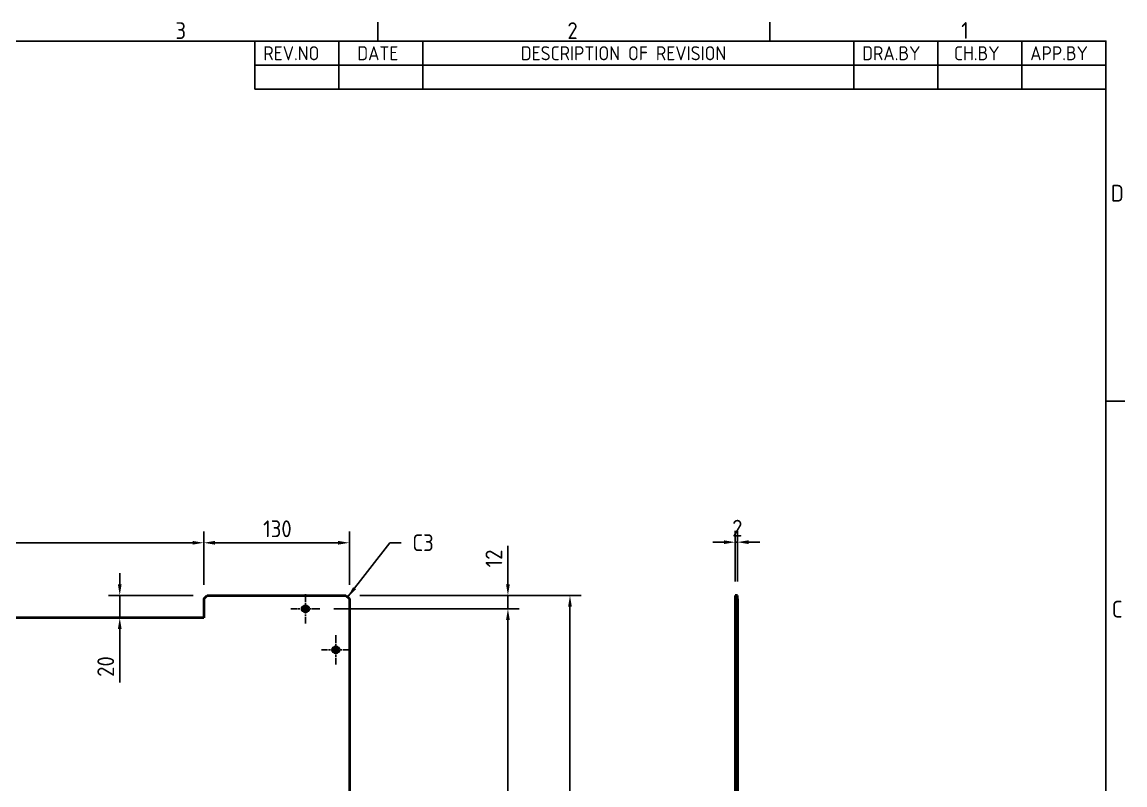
# Model space of a CAD drawing. Header units: millimetres. Extents: x 0 to 2100, y 0 to 1485.
# Drawn here: x 1082 to 2067, y 771 to 1452 of the extents above; entities that cross this region are included whole.
import ezdxf

# ---------------------------------------------------------------- set-up
doc = ezdxf.new("R2010")
doc.units = ezdxf.units.MM
doc.header["$LTSCALE"] = 5
doc.linetypes.add('CHAIN', pattern=[0.35429999999999995, 0.2362, -0.0295, 0.0591, -0.0295])
doc.linetypes.add('DASHED', pattern=[0.2067, 0.1654, -0.0413])
doc.layers.get('0').update_dxf_attribs({"color": 3, "lineweight": 25})
for name, color, linetype, lineweight in [('가려진 것(ISO)', 2, 'DASHED', 18), ('가시적인 것(ISO)', 3, 'Continuous', 40), ('경계(ISO)', 7, 'Continuous', 25), ('기호(ISO)', 5, 'Continuous', 25), ('중심 표식(ISO)', 1, 'Continuous', 25), ('치수(ISO)', 2, 'Continuous', 25)]:
    doc.layers.add(name, color=color, linetype=linetype, lineweight=lineweight)
doc.styles.add('ISO Proportiona M2B', font='isocp.shx')
doc.styles.add('문자 텍스트_M2B', font='isocp.shx')
doc.styles.add('치수 텍스트_PSTEK_POSCO', font='isocp.shx')
doc.dimstyles.new('치수_PSTEK_POSCO', dxfattribs={"dimscale": 5, "dimtxt": 3, "dimasz": 2, "dimexe": 2, "dimexo": 2.5, "dimgap": 1, "dimtad": 1, "dimrnd": 1e-08, "dimdsep": 46, "dimtxsty": '치수 텍스트_PSTEK_POSCO', "dimcen": 0.09, "dimdle": 10, "dimclrd": 7, "dimclre": 7, "dimclrt": 2, "dimadec": 1, "dimazin": 2, "dimtfac": 1, "dimtmove": 0, "dimatfit": 3, "dimfxl": 0, "dimtolj": 1, "dimlwd": -1, "dimlwe": -1, "dimarcsym": 0})
doc.dimstyles.new('치수_PSTEK_POSCO$7', dxfattribs={"dimscale": 5, "dimtxt": 3, "dimasz": 2, "dimexe": 2, "dimexo": 2.5, "dimgap": 1, "dimtad": 1, "dimrnd": 1e-08, "dimdsep": 46, "dimtxsty": '치수 텍스트_PSTEK_POSCO', "dimcen": 0.09, "dimdle": 10, "dimclrd": 7, "dimclre": 7, "dimclrt": 2, "dimadec": 1, "dimazin": 2, "dimtfac": 1, "dimtmove": 0, "dimatfit": 3, "dimfxl": 0, "dimtolj": 1, "dimlwd": -1, "dimlwe": -1, "dimarcsym": 0})

# ---------------------------------------------------------------- blocks, each defined once
blk = doc.blocks.new('경계 Default Border')
at = {"layer": '경계(ISO)'}
for p, q in [((280, 287.0000076293945), (280, 290.4000091552734)), ((350, 287.0000076293945), (350, 290.4000091552734)), ((410, 222.7499961853027), (413.4000015258789, 222.7499961853027))]:
    blk.add_line(p, q, dxfattribs=at)
at = {"layer": '경계(ISO)', "flags": 128}
blk.add_lwpolyline([(10, 10), (10, 287.0000076293945), (410, 287.0000076293945), (410, 10), (10, 10)], dxfattribs=at)
at = {"layer": '경계(ISO)', "color": 2, "char_height": 3.00000011920929, "attachment_point": 7, "style": '문자 텍스트_M2B'}
for s, insert in [('3', (243.8325386494398, 287.3713945155963)), ('2', (313.8325386494398, 287.3713945155963)), ('1', (384.1668652743101, 287.4)), ('D', (410.878270202895, 258.3463944559917)), ('C', (411.0445395201643, 184.0963944559917))]:
    blk.add_mtext(s, dxfattribs=dict(at, insert=insert))
blk = doc.blocks.new('리비전 내역')
at = {"layer": '기호(ISO)'}
for p, q in [((258, 287.0000076293945), (410, 287.0000076293945)), ((258, 287.0000076293945), (258, 282.7200076293945)), ((273, 287.0000076293945), (273, 282.7200076293945)), ((288, 287.0000076293945), (288, 282.7200076293945)), ((365, 287.0000076293945), (365, 282.7200076293945)), ((380, 287.0000076293945), (380, 282.7200076293945)), ((395, 287.0000076293945), (395, 282.7200076293945)), ((410, 287.0000076293945), (410, 282.7200076293945)), ((258, 282.7200076293945), (410, 282.7200076293945)), ((258, 282.7200076293945), (258, 278.4400076293945)), ((273, 282.7200076293945), (273, 278.4400076293945)), ((288, 282.7200076293945), (288, 278.4400076293945)), ((365, 282.7200076293945), (365, 278.4400076293945)), ((380, 282.7200076293945), (380, 278.4400076293945)), ((395, 282.7200076293945), (395, 278.4400076293945)), ((410, 282.7200076293945), (410, 278.4400076293945)), ((258, 278.4400076293945), (410, 278.4400076293945))]:
    blk.add_line(p, q, dxfattribs=at)
at = {"layer": '기호(ISO)', "color": 2, "char_height": 2.5, "attachment_point": 7, "style": 'ISO Proportiona M2B'}
for s, insert in [('REV.NO', (259.5271157026291, 283.5831900503393)), ('DATE', (276.3142317728366, 283.5831900503393)), ('DESCRIPTION OF REVISION', (305.5070204333629, 283.5831900503393)), ('DRA.BY', (366.4757339553204, 283.5831900503393)), ('CH.BY', (382.8642915086117, 283.5831900503393)), ('APP.BY', (396.4777339604404, 283.5831900503393))]:
    blk.add_mtext(s, dxfattribs=dict(at, insert=insert))
blk = doc.blocks.new('*D34')
at = {"layer": 'Defpoints', "color": 0, "transparency": 16777216}
for p in [(1348.205361246206, 928.2471101132987), (1516.036893048628, 928.2471101132987), (1348.205361246206, 535.2471101132987)]:
    blk.add_point(p, dxfattribs=at)
at = {"layer": '치수(ISO)', "color": 7, "transparency": 16777216}
for p, q in [((1360.705361246206, 928.2471101132987), (1526.036893048628, 928.2471101132987)), ((1516.036893048628, 545.2471101132987), (1516.036893048628, 918.2471101132987)), ((1360.705361246206, 535.2471101132987), (1526.036893048628, 535.2471101132987))]:
    blk.add_line(p, q, dxfattribs=at)
for points in [[(1514.370226381962, 918.2471101132987), (1517.703559715295, 918.2471101132987), (1516.036893048628, 928.2471101132987)], [(1514.370226381962, 545.2471101132987), (1517.703559715295, 545.2471101132987), (1516.036893048628, 535.2471101132987)]]:
    blk.add_solid(points, dxfattribs=at)
at = {"layer": '치수(ISO)', "color": 2, "transparency": 16777216, "insert": (1503.536893048628, 717.9102424628119), "char_height": 15, "attachment_point": 4, "rotation": 90, "style": '치수 텍스트_PSTEK_POSCO'}
blk.add_mtext('\\A1;393', dxfattribs=at)
blk = doc.blocks.new('*D35')
at = {"layer": 'Defpoints', "color": 0, "transparency": 16777216}
for p in [(1371.455361246206, 940.2471101132986), (1516.036893048628, 940.2471101132986), (1348.205361246206, 928.2471101132987)]:
    blk.add_point(p, dxfattribs=at)
at = {"layer": '치수(ISO)', "color": 7, "transparency": 16777216}
for p, q in [((1516.036893048628, 950.2471101132986), (1516.036893048628, 984.6479959400702)), ((1383.955361246206, 940.2471101132986), (1526.036893048628, 940.2471101132986)), ((1516.036893048628, 928.2471101132987), (1516.036893048628, 940.2471101132986)), ((1360.705361246206, 928.2471101132987), (1526.036893048628, 928.2471101132987)), ((1516.036893048628, 918.2471101132987), (1516.036893048628, 908.2471101132987))]:
    blk.add_line(p, q, dxfattribs=at)
for points in [[(1514.370226381962, 950.2471101132986), (1517.703559715295, 950.2471101132986), (1516.036893048628, 940.2471101132986)], [(1514.370226381962, 918.2471101132987), (1517.703559715295, 918.2471101132987), (1516.036893048628, 928.2471101132987)]]:
    blk.add_solid(points, dxfattribs=at)
at = {"layer": '치수(ISO)', "color": 2, "transparency": 16777216, "insert": (1503.535416670675, 965.2471101132988), "char_height": 15, "attachment_point": 4, "rotation": 90, "style": '치수 텍스트_PSTEK_POSCO'}
blk.add_mtext('\\A1;12', dxfattribs=at)
blk = doc.blocks.new('*D36')
at = {"layer": 'Defpoints', "color": 0, "transparency": 16777216}
for p in [(1371.455361246206, 940.2471101132986), (1571.455361246206, 940.2471101132986), (1371.455361246205, 523.2471101132987)]:
    blk.add_point(p, dxfattribs=at)
at = {"layer": '치수(ISO)', "color": 7, "transparency": 16777216}
for p, q in [((1383.955361246206, 940.2471101132986), (1581.455361246206, 940.2471101132986)), ((1571.455361246206, 533.2471101132987), (1571.455361246206, 930.2471101132986)), ((1383.955361246205, 523.2471101132987), (1581.455361246206, 523.2471101132987))]:
    blk.add_line(p, q, dxfattribs=at)
for points in [[(1569.788694579539, 930.2471101132986), (1573.122027912873, 930.2471101132986), (1571.455361246206, 940.2471101132986)], [(1569.788694579539, 533.2471101132987), (1573.122027912873, 533.2471101132987), (1571.455361246206, 523.2471101132987)]]:
    blk.add_solid(points, dxfattribs=at)
at = {"layer": '치수(ISO)', "color": 2, "transparency": 16777216, "insert": (1558.955361246206, 718.9971101132986), "char_height": 15, "attachment_point": 4, "rotation": 90, "style": '치수 텍스트_PSTEK_POSCO'}
blk.add_mtext('\\A1;417', dxfattribs=at)
blk = doc.blocks.new('*D37')
at = {"layer": 'Defpoints', "color": 0, "transparency": 16777216}
for p in [(1720.905579589049, 987.7874501870726), (1718.905579589049, 940.2471101132985), (1720.905579589049, 940.2471101132985)]:
    blk.add_point(p, dxfattribs=at)
at = {"layer": '치수(ISO)', "color": 7, "transparency": 16777216}
for p, q in [((1718.905579589049, 952.7471101132985), (1718.905579589049, 997.7874501870726)), ((1720.905579589049, 952.7471101132985), (1720.905579589049, 997.7874501870726)), ((1708.905579589049, 987.7874501870726), (1698.905579589049, 987.7874501870726)), ((1718.905579589049, 987.7874501870726), (1720.905579589049, 987.7874501870726)), ((1730.905579589049, 987.7874501870726), (1740.905579589049, 987.7874501870726))]:
    blk.add_line(p, q, dxfattribs=at)
for points in [[(1708.905579589049, 989.4541168537393), (1708.905579589049, 986.120783520406), (1718.905579589049, 987.7874501870726)], [(1730.905579589049, 989.4541168537393), (1730.905579589049, 986.120783520406), (1720.905579589049, 987.7874501870726)]]:
    blk.add_solid(points, dxfattribs=at)
at = {"layer": '치수(ISO)', "color": 2, "transparency": 16777216, "insert": (1716.264683919758, 1000.288926565025), "char_height": 15, "attachment_point": 4, "style": '치수 텍스트_PSTEK_POSCO'}
blk.add_mtext('\\A1;2', dxfattribs=at)
blk = doc.blocks.new('*D39')
at = {"layer": 'Defpoints', "color": 0, "transparency": 16777216}
for p in [(1244.455361246206, 987.2471101132991), (512.4553612462054, 937.2471101132991), (1244.455361246206, 937.2471101132987)]:
    blk.add_point(p, dxfattribs=at)
at = {"layer": '치수(ISO)', "color": 7, "transparency": 16777216}
for p, q in [((512.4553612462054, 949.7471101132991), (512.4553612462054, 997.2471101132991)), ((1244.455361246206, 949.7471101132987), (1244.455361246206, 997.2471101132991)), ((522.4553612462054, 987.2471101132991), (1234.455361246206, 987.2471101132991))]:
    blk.add_line(p, q, dxfattribs=at)
for points in [[(522.4553612462054, 988.9137767799657), (522.4553612462054, 985.5804434466324), (512.4553612462054, 987.2471101132991)], [(1234.455361246206, 988.9137767799657), (1234.455361246206, 985.5804434466324), (1244.455361246206, 987.2471101132991)]]:
    blk.add_solid(points, dxfattribs=at)
at = {"layer": '치수(ISO)', "color": 2, "transparency": 16777216, "insert": (864.5549183328197, 999.7485864912518), "char_height": 15, "attachment_point": 4, "style": '치수 텍스트_PSTEK_POSCO'}
blk.add_mtext('\\A1;732', dxfattribs=at)
blk = doc.blocks.new('*D40')
at = {"layer": 'Defpoints', "color": 0, "transparency": 16777216}
for p in [(1374.455361246205, 987.2471101132991), (1244.455361246206, 937.2471101132987), (1374.455361246205, 937.2471101132987)]:
    blk.add_point(p, dxfattribs=at)
at = {"layer": '치수(ISO)', "color": 7, "transparency": 16777216}
for p, q in [((1244.455361246206, 949.7471101132987), (1244.455361246206, 997.2471101132991)), ((1374.455361246205, 949.7471101132987), (1374.455361246205, 997.2471101132991)), ((1254.455361246206, 987.2471101132991), (1364.455361246205, 987.2471101132991))]:
    blk.add_line(p, q, dxfattribs=at)
for points in [[(1254.455361246206, 988.9137767799657), (1254.455361246206, 985.5804434466324), (1244.455361246206, 987.2471101132991)], [(1364.455361246205, 988.9137767799657), (1364.455361246205, 985.5804434466324), (1374.455361246205, 987.2471101132991)]]:
    blk.add_solid(points, dxfattribs=at)
at = {"layer": '치수(ISO)', "color": 2, "transparency": 16777216, "insert": (1297.499455734395, 999.7471101132991), "char_height": 15, "attachment_point": 4, "style": '치수 텍스트_PSTEK_POSCO'}
blk.add_mtext('\\A1;130', dxfattribs=at)
blk = doc.blocks.new('*D41')
at = {"layer": 'Defpoints', "color": 0, "transparency": 16777216}
for p in [(1169.438215661311, 940.2471101132988), (1247.455361246206, 940.2471101132988), (1188.869423797295, 920.2471101132987)]:
    blk.add_point(p, dxfattribs=at)
at = {"layer": '치수(ISO)', "color": 7, "transparency": 16777216}
for p, q in [((1169.438215661311, 950.2471101132988), (1169.438215661311, 960.2471101132988)), ((1234.955361246206, 940.2471101132988), (1159.438215661311, 940.2471101132988)), ((1169.438215661311, 940.2471101132988), (1169.438215661311, 920.2471101132987)), ((1169.438215661311, 910.2471101132987), (1169.438215661311, 862.5630435172084))]:
    blk.add_line(p, q, dxfattribs=at)
for points in [[(1167.771548994644, 950.2471101132988), (1171.104882327977, 950.2471101132988), (1169.438215661311, 940.2471101132988)], [(1167.771548994644, 910.2471101132987), (1171.104882327977, 910.2471101132987), (1169.438215661311, 920.2471101132987)]]:
    blk.add_solid(points, dxfattribs=at)
at = {"layer": '치수(ISO)', "color": 2, "transparency": 16777216, "insert": (1156.936739283358, 867.5630435172086), "char_height": 15, "attachment_point": 4, "rotation": 90, "style": '치수 텍스트_PSTEK_POSCO'}
blk.add_mtext('\\A1;20', dxfattribs=at)

msp = doc.modelspace()

# ---------------------------------------------------------------- linework, layer by layer
at = {"layer": '가려진 것(ISO)', "ltscale": 0.7002484202384949}
for p, q in [((1720.205579589039, 929.9471101132987), (1718.905579589038, 931.2471101132985)), ((1720.205579589038, 926.5471101132985), (1718.905579589038, 925.2471101132986)), ((1720.205579589046, 893.4471101132985), (1718.905579589047, 894.7471101132986)), ((1720.205579589046, 890.0471101132985), (1718.905579589047, 888.7471101132986))]:
    msp.add_line(p, q, dxfattribs=at)
at = {"layer": '가려진 것(ISO)', "ltscale": 2.034385442733765}
for p, q in [((1720.205579589038, 929.9471101132985), (1720.205579589038, 926.5471101132986)), ((1720.205579589046, 893.4471101132985), (1720.205579589046, 890.0471101132986))]:
    msp.add_line(p, q, dxfattribs=at)
at = {"layer": '가려진 것(ISO)', "ltscale": 0.266557514667511}
for p, q in [((1720.905579589038, 929.9471101132987), (1720.205579589039, 929.9471101132987)), ((1720.905579589038, 926.5471101132986), (1720.205579589038, 926.5471101132986)), ((1720.905579589046, 893.4471101132985), (1720.205579589047, 893.4471101132985)), ((1720.905579589046, 890.0471101132986), (1720.205579589046, 890.0471101132986))]:
    msp.add_line(p, q, dxfattribs=at)
at = {"layer": '가려진 것(ISO)', "ltscale": 0.7617786526679993}
msp.add_line((1718.905579589011, 920.2471101132985), (1720.905579589011, 920.2471101132985), dxfattribs=at)
at = {"layer": '가시적인 것(ISO)'}
for p, q in [((1244.455361246206, 937.2471101132987), (1247.455361246206, 940.2471101132986)), ((1244.455361246206, 937.2471101132987), (1244.455361246205, 920.2471101132987)), ((1247.455361246206, 940.2471101132986), (1371.455361246206, 940.2471101132986)), ((1371.455361246206, 940.2471101132986), (1374.455361246205, 937.2471101132987)), ((1374.455361246205, 937.2471101132987), (1374.455361246205, 526.2471101132986)), ((1718.905579589049, 940.2471101132985), (1718.90557958905, 937.2471101132985)), ((1720.905579589049, 940.2471101132985), (1718.905579589049, 940.2471101132985)), ((1718.90557958905, 937.2471101132985), (1720.90557958905, 937.2471101132985)), ((1718.90557958905, 937.2471101132985), (1718.90557958905, 526.2471101132984)), ((1720.90557958905, 937.2471101132985), (1720.905579589049, 940.2471101132985)), ((1720.90557958905, 937.2471101132985), (1720.90557958905, 526.2471101132984)), ((1244.455361246205, 920.2471101132987), (512.4553612462056, 920.247110113299))]:
    msp.add_line(p, q, dxfattribs=at)
for centre, radius in [((1335.205361246205, 928.2471101132987), 3), ((1335.205361246205, 928.2471101132987), 1.7), ((1362.455361246205, 891.7471101132987), 3), ((1362.455361246205, 891.7471101132987), 1.7)]:
    msp.add_circle(centre, radius, dxfattribs=at)
at = {"layer": '중심 표식(ISO)', "linetype": 'CHAIN', "ltscale": 5.778178691864014}
for p, q in [((1335.205361246205, 941.2471101132988), (1335.205361246205, 915.2471101132986)), ((1348.205361246206, 928.2471101132987), (1322.205361246205, 928.2471101132987)), ((1362.455361246205, 904.7471101132988), (1362.455361246205, 878.7471101132986)), ((1375.455361246205, 891.7471101132987), (1349.455361246205, 891.7471101132987))]:
    msp.add_line(p, q, dxfattribs=at)

# ---------------------------------------------------------------- block references
at = {"xscale": 5, "yscale": 5, "zscale": 5}
msp.add_blockref('경계 Default Border', (0, 0), dxfattribs=at)
at = {"layer": '기호(ISO)', "xscale": 5, "yscale": 5, "zscale": 5}
msp.add_blockref('리비전 내역', (0, 0), dxfattribs=at)

# ---------------------------------------------------------------- texts
at = {"layer": '기호(ISO)', "color": 2, "insert": (1430.664914623962, 987.3254553483509), "char_height": 15.00000059604645, "attachment_point": 4, "style": '치수 텍스트_PSTEK_POSCO'}
msp.add_mtext('{C3}', dxfattribs=at)

# ---------------------------------------------------------------- dimensions: what is measured, and where the dimension line sits
at = {"layer": '치수(ISO)', "color": 7}
for base, p1, p2, angle, override, picture, middle in [((1244.455361246206, 987.2471101132991), (512.4553612462054, 937.2471101132991), (1244.455361246206, 937.2471101132987), 180, {"dimdec": 2, "dimtp": 0, "dimtm": -0, "dimtdec": 2, "dimtofl": 0, "dimatfit": 1}, '*D39', (878.5053612462056, 987.2471101132991)), ((1374.455361246205, 987.2471101132991), (1244.455361246206, 937.2471101132987), (1374.455361246205, 937.2471101132987), 180, {"dimdec": 2, "dimtp": 0, "dimtm": -0, "dimtdec": 2, "dimtofl": 0, "dimatfit": 1}, '*D40', (1309.505361246206, 987.2471101132991)), ((1720.905579589049, 987.7874501870726), (1718.905579589049, 940.2471101132985), (1720.905579589049, 940.2471101132985), 180, {"dimdec": 2, "dimtp": 0, "dimtm": -0, "dimtdec": 2, "dimtofl": 1, "dimatfit": 1}, '*D37', (1719.905579589049, 987.7874501870726)), ((1516.036893048628, 940.2471101132986), (1348.205361246206, 928.2471101132987), (1371.455361246206, 940.2471101132986), 90, {"dimdec": 2, "dimtp": 0, "dimtm": -0, "dimtdec": 2, "dimtofl": 1, "dimatfit": 1}, '*D35', (1516.036893048628, 972.4475530266847)), ((1169.438215661311, 940.2471101132988), (1188.869423797295, 920.2471101132987), (1247.455361246206, 940.2471101132988), 90, {"dimdec": 2, "dimse1": 1, "dimtp": 0, "dimtm": -0, "dimtdec": 2, "dimtofl": 1, "dimatfit": 1}, '*D41', (1169.43821566131, 876.0094017849251)), ((1571.455361246206, 940.2471101132986), (1371.455361246205, 523.2471101132987), (1371.455361246206, 940.2471101132986), 90, {"dimdec": 2, "dimtp": 0, "dimtm": -0, "dimtdec": 2, "dimtofl": 0, "dimatfit": 1}, '*D36', (1571.455361246206, 731.7471101132986)), ((1516.036893048628, 928.2471101132987), (1348.205361246206, 535.2471101132987), (1348.205361246206, 928.2471101132987), 90, {"dimdec": 2, "dimtp": 0, "dimtm": -0, "dimtdec": 2, "dimtofl": 0, "dimatfit": 1}, '*D34', (1516.036893048628, 731.7471101132987))]:
    dim = msp.add_linear_dim(base=base, p1=p1, p2=p2, angle=angle, dimstyle='치수_PSTEK_POSCO', override=override, dxfattribs=at)
    dim.commit()
    dim.dimension.update_dxf_attribs({"geometry": picture, "text_midpoint": middle, "dimtype": 160})

# ---------------------------------------------------------------- leaders
at = {"layer": '기호(ISO)', "color": 7, "annotation_type": 0, "has_hookline": 1, "hookline_direction": 0, "text_width": 17.82030643817957}
msp.add_leader([(1372.955361246205, 938.7471101132987), (1410.664914623962, 987.3254553483509), (1420.664914623962, 987.3254553483509)], dimstyle='치수_PSTEK_POSCO$7', override={"dimtad": 0}, dxfattribs=at)

doc.saveas('drawing.dxf')
